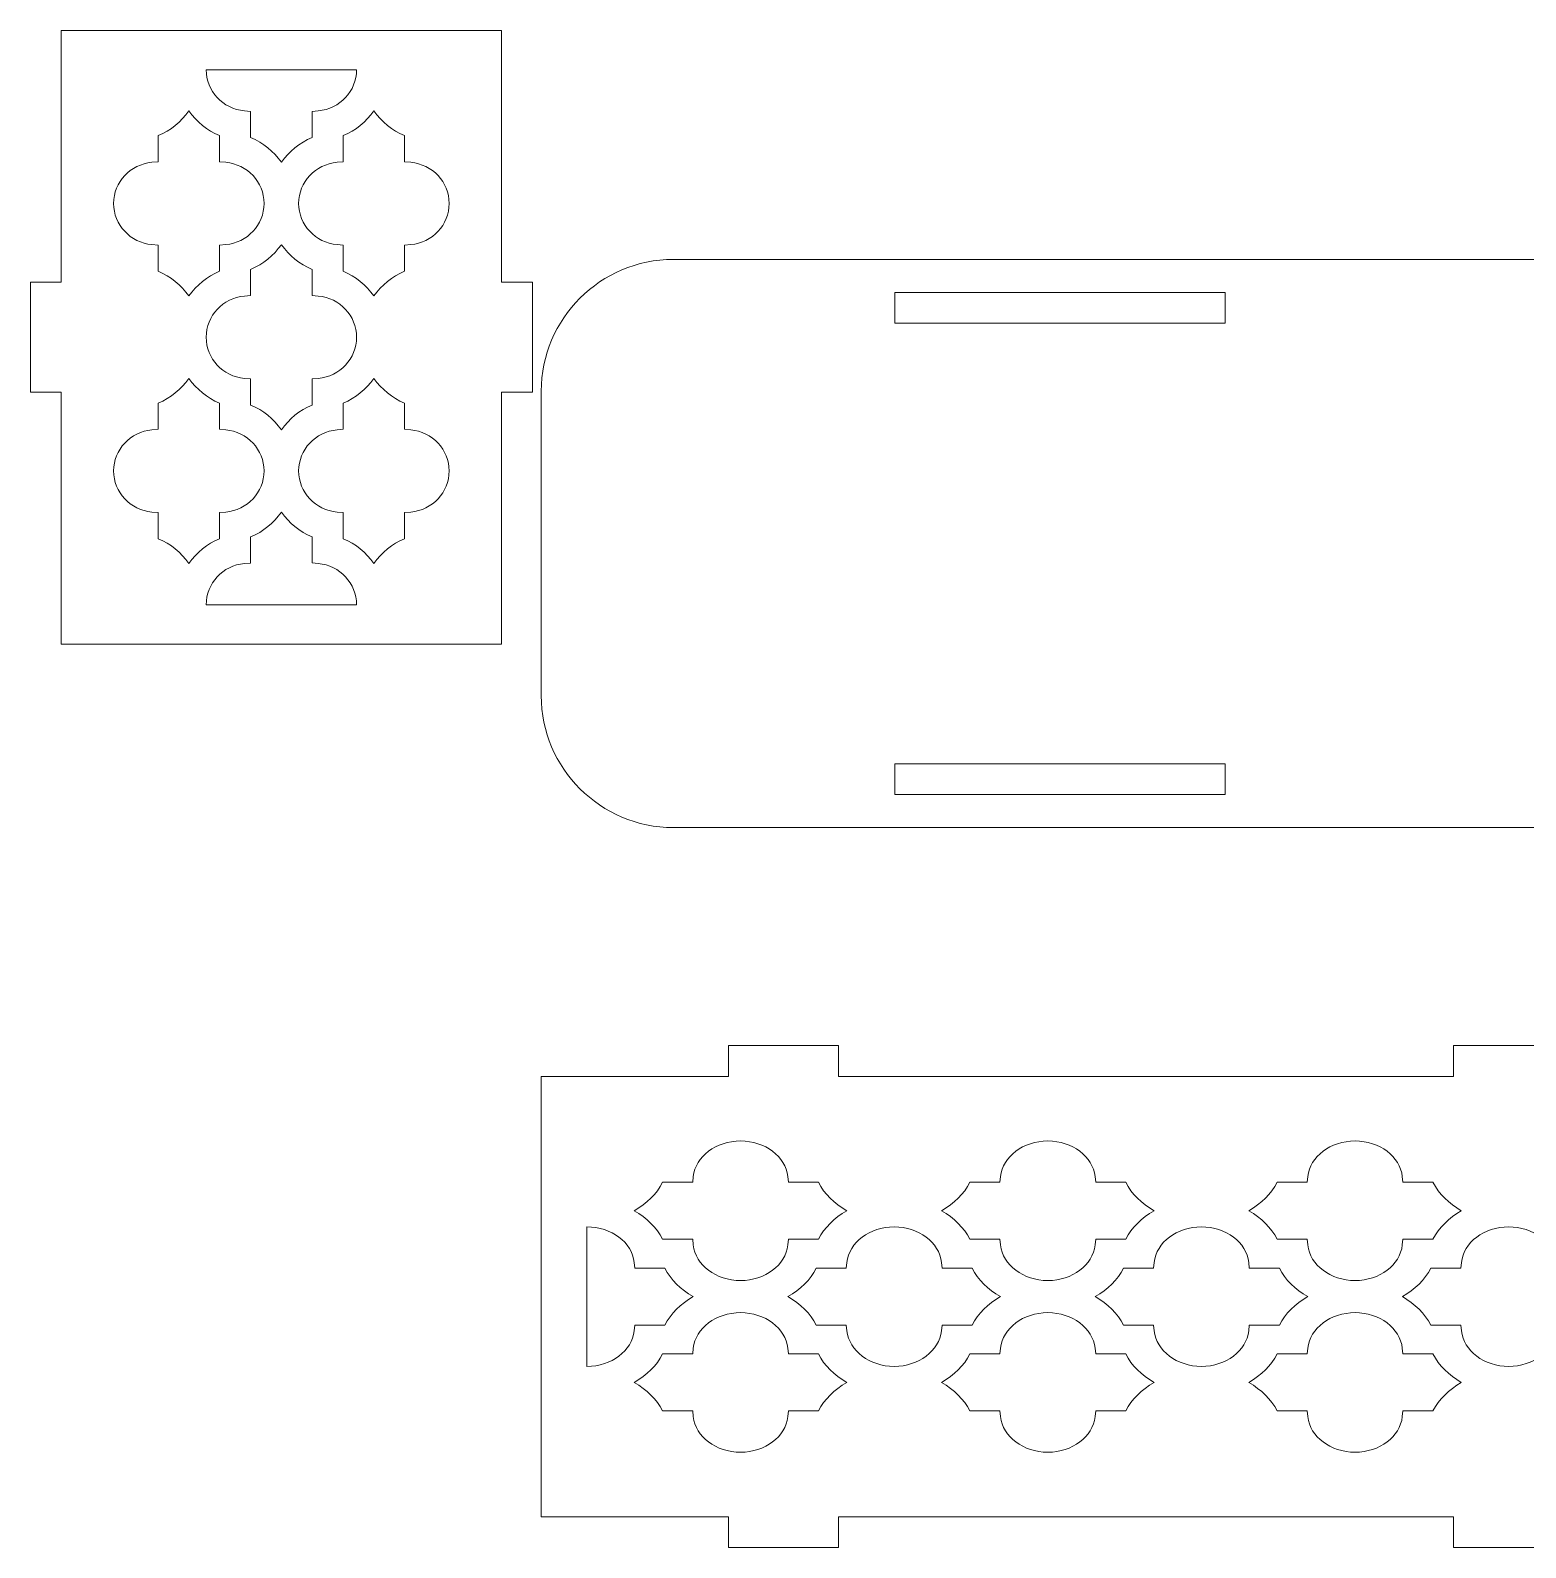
# Model space of a CAD drawing. Header units: millimetres. Extents: x 67 to 343, y 15 to 379.
# Drawn here: x 67.3 to 203.1, y 14.6 to 152.4 of the extents above; entities that cross this region are included whole.
import ezdxf

# ---------------------------------------------------------------- set-up
doc = ezdxf.new("R2010")
doc.units = ezdxf.units.MM
doc.header["$MEASUREMENT"] = 0
doc.layers.add('Layer 1', color=7, linetype='Continuous')

msp = doc.modelspace()

# ---------------------------------------------------------------- linework, layer by layer
at = {"layer": 'Layer 1', "color": 250, "lineweight": 20}
for points, knots in [([(112.8961, 119.4909), (112.8961, 119.4909), (110.0961, 119.4909), (110.0961, 119.4909), (110.0961, 119.4909), (110.0961, 119.4909), (110.0961, 96.6213), (110.0961, 96.6213), (110.0961, 96.6213), (110.0961, 96.6213), (70.0961, 96.6213), (70.0961, 96.6213), (70.0961, 96.6213), (70.0961, 96.6213), (70.0961, 119.4909), (70.0961, 119.4909), (70.0961, 119.4909), (70.0961, 119.4909), (67.2961, 119.4909), (67.2961, 119.4909), (67.2961, 119.4909), (67.2961, 122.8242), (67.2961, 126.1576), (67.2961, 129.4909), (67.2961, 129.4909), (67.2961, 129.4909), (70.0961, 129.4909), (70.0961, 129.4909), (70.0961, 129.4909), (70.0961, 129.4909), (70.0961, 152.3605), (70.0961, 152.3605), (70.0961, 152.3605), (70.0961, 152.3605), (110.0961, 152.3605), (110.0961, 152.3605), (110.0961, 152.3605), (110.0961, 152.3605), (110.0961, 129.4909), (110.0961, 129.4909), (110.0961, 129.4909), (110.0961, 129.4909), (112.8961, 129.4909), (112.8961, 129.4909), (112.8961, 129.4909), (112.8961, 126.1576), (112.8961, 122.8242), (112.8961, 119.4909)], [0, 0, 0, 0, 0.07692308, 0.07692308, 0.07692308, 0.07692308, 0.15384615, 0.15384615, 0.15384615, 0.15384615, 0.23076923, 0.23076923, 0.23076923, 0.23076923, 0.30769231, 0.30769231, 0.30769231, 0.30769231, 0.38461538, 0.38461538, 0.38461538, 0.38461538, 0.46153846, 0.46153846, 0.46153846, 0.46153846, 0.53846154, 0.53846154, 0.53846154, 0.53846154, 0.61538462, 0.61538462, 0.61538462, 0.61538462, 0.69230769, 0.69230769, 0.69230769, 0.69230769, 0.76923077, 0.76923077, 0.76923077, 0.76923077, 0.84615385, 0.84615385, 0.84615385, 0.84615385, 1, 1, 1, 1]), ([(83.2643, 148.7841), (83.2643, 148.7841), (83.2643, 148.784), (83.2643, 148.784), (83.2643, 148.784), (83.2643, 146.8455), (84.7781, 145.2232), (86.749, 145.0466), (86.749, 145.0466), (86.749, 145.0466), (87.3041, 144.9969), (87.3041, 144.9969), (87.3041, 144.9969), (87.3041, 144.9969), (87.3041, 142.6236), (87.3041, 142.6236), (87.3041, 142.6236), (88.4635, 142.158), (89.3766, 141.3659), (90.0961, 140.3821), (90.0961, 140.3821), (90.8156, 141.3659), (91.7286, 142.158), (92.8881, 142.6236), (92.8881, 142.6236), (92.8881, 142.6236), (92.8884, 144.9974), (92.8884, 144.9974), (92.8884, 144.9974), (92.8884, 144.9974), (93.4436, 145.047), (93.4436, 145.047), (93.4436, 145.047), (95.4143, 145.2232), (96.9279, 146.8458), (96.9279, 148.7841), (96.9279, 148.7841), (96.9279, 148.7841), (83.2643, 148.7841), (83.2643, 148.7841)], [0, 0, 0, 0, 0.09090909, 0.09090909, 0.09090909, 0.09090909, 0.18181818, 0.18181818, 0.18181818, 0.18181818, 0.27272727, 0.27272727, 0.27272727, 0.27272727, 0.36363636, 0.36363636, 0.36363636, 0.36363636, 0.45454545, 0.45454545, 0.45454545, 0.45454545, 0.54545455, 0.54545455, 0.54545455, 0.54545455, 0.63636364, 0.63636364, 0.63636364, 0.63636364, 0.72727273, 0.72727273, 0.72727273, 0.72727273, 0.81818182, 0.81818182, 0.81818182, 0.81818182, 1, 1, 1, 1]), ([(81.6925, 145.0395), (80.973, 144.0556), (80.0599, 143.2634), (78.9005, 142.7979), (78.9005, 142.7979), (78.9005, 142.7979), (78.9001, 140.4241), (78.9001, 140.4241), (78.9001, 140.4241), (78.9001, 140.4241), (78.345, 140.3745), (78.345, 140.3745), (78.345, 140.3745), (76.3743, 140.1982), (74.8607, 138.5757), (74.8607, 136.6374), (74.8607, 136.6374), (74.8607, 134.6988), (76.3746, 133.0766), (78.3454, 132.9001), (78.3454, 132.9001), (78.3454, 132.9001), (78.9006, 132.8504), (78.9006, 132.8504), (78.9006, 132.8504), (78.9006, 132.8504), (78.9006, 130.4769), (78.9006, 130.4769), (78.9006, 130.4769), (80.06, 130.0115), (80.973, 129.2193), (81.6925, 128.2355), (81.6925, 128.2355), (82.4121, 129.2193), (83.325, 130.0115), (84.4845, 130.477), (84.4845, 130.477), (84.4845, 130.477), (84.4849, 132.8508), (84.4849, 132.8508), (84.4849, 132.8508), (84.4849, 132.8508), (85.0401, 132.9005), (85.0401, 132.9005), (85.0401, 132.9005), (87.0108, 133.0767), (88.5244, 134.6992), (88.5244, 136.6375), (88.5244, 136.6375), (88.5244, 138.576), (87.0103, 140.1983), (85.0396, 140.3749), (85.0396, 140.3749), (85.0396, 140.3749), (84.4845, 140.4246), (84.4845, 140.4246), (84.4845, 140.4246), (84.4845, 140.4246), (84.4845, 142.798), (84.4845, 142.798), (84.4845, 142.798), (83.325, 143.2635), (82.4121, 144.0557), (81.6925, 145.0395)], [0, 0, 0, 0, 0.05882353, 0.05882353, 0.05882353, 0.05882353, 0.11764706, 0.11764706, 0.11764706, 0.11764706, 0.17647059, 0.17647059, 0.17647059, 0.17647059, 0.23529412, 0.23529412, 0.23529412, 0.23529412, 0.29411765, 0.29411765, 0.29411765, 0.29411765, 0.35294118, 0.35294118, 0.35294118, 0.35294118, 0.41176471, 0.41176471, 0.41176471, 0.41176471, 0.47058824, 0.47058824, 0.47058824, 0.47058824, 0.52941176, 0.52941176, 0.52941176, 0.52941176, 0.58823529, 0.58823529, 0.58823529, 0.58823529, 0.64705882, 0.64705882, 0.64705882, 0.64705882, 0.70588235, 0.70588235, 0.70588235, 0.70588235, 0.76470588, 0.76470588, 0.76470588, 0.76470588, 0.82352941, 0.82352941, 0.82352941, 0.82352941, 0.88235294, 0.88235294, 0.88235294, 0.88235294, 1, 1, 1, 1]), ([(98.4997, 145.0395), (97.7801, 144.0556), (96.8671, 143.2634), (95.7077, 142.7979), (95.7077, 142.7979), (95.7077, 142.7979), (95.7073, 140.4241), (95.7073, 140.4241), (95.7073, 140.4241), (95.7073, 140.4241), (95.1521, 140.3745), (95.1521, 140.3745), (95.1521, 140.3745), (93.1815, 140.1982), (91.6678, 138.5757), (91.6678, 136.6374), (91.6678, 136.6374), (91.6678, 134.6988), (93.1818, 133.0766), (95.1525, 132.9001), (95.1525, 132.9001), (95.1525, 132.9001), (95.7077, 132.8504), (95.7077, 132.8504), (95.7077, 132.8504), (95.7077, 132.8504), (95.7077, 130.4769), (95.7077, 130.4769), (95.7077, 130.4769), (96.8672, 130.0115), (97.7801, 129.2193), (98.4997, 128.2355), (98.4997, 128.2355), (99.2192, 129.2193), (100.1322, 130.0115), (101.2917, 130.477), (101.2917, 130.477), (101.2917, 130.477), (101.2921, 132.8508), (101.2921, 132.8508), (101.2921, 132.8508), (101.2921, 132.8508), (101.8472, 132.9005), (101.8472, 132.9005), (101.8472, 132.9005), (103.818, 133.0767), (105.3315, 134.6992), (105.3315, 136.6375), (105.3315, 136.6375), (105.3315, 138.576), (103.8175, 140.1983), (101.8467, 140.3749), (101.8467, 140.3749), (101.8467, 140.3749), (101.2916, 140.4246), (101.2916, 140.4246), (101.2916, 140.4246), (101.2916, 140.4246), (101.2916, 142.798), (101.2916, 142.798), (101.2916, 142.798), (100.1322, 143.2635), (99.2192, 144.0557), (98.4997, 145.0395)], [0, 0, 0, 0, 0.05882353, 0.05882353, 0.05882353, 0.05882353, 0.11764706, 0.11764706, 0.11764706, 0.11764706, 0.17647059, 0.17647059, 0.17647059, 0.17647059, 0.23529412, 0.23529412, 0.23529412, 0.23529412, 0.29411765, 0.29411765, 0.29411765, 0.29411765, 0.35294118, 0.35294118, 0.35294118, 0.35294118, 0.41176471, 0.41176471, 0.41176471, 0.41176471, 0.47058824, 0.47058824, 0.47058824, 0.47058824, 0.52941176, 0.52941176, 0.52941176, 0.52941176, 0.58823529, 0.58823529, 0.58823529, 0.58823529, 0.64705882, 0.64705882, 0.64705882, 0.64705882, 0.70588235, 0.70588235, 0.70588235, 0.70588235, 0.76470588, 0.76470588, 0.76470588, 0.76470588, 0.82352941, 0.82352941, 0.82352941, 0.82352941, 0.88235294, 0.88235294, 0.88235294, 0.88235294, 1, 1, 1, 1]), ([(90.0961, 132.8928), (89.3766, 131.909), (88.4634, 131.1169), (87.304, 130.6514), (87.304, 130.6514), (87.304, 130.6514), (87.3037, 128.2776), (87.3037, 128.2776), (87.3037, 128.2776), (87.3037, 128.2776), (86.7486, 128.2279), (86.7486, 128.2279), (86.7486, 128.2279), (84.7778, 128.0516), (83.2643, 126.4292), (83.2643, 124.4908), (83.2643, 124.4908), (83.2643, 122.5523), (84.7781, 120.93), (86.749, 120.7534), (86.749, 120.7534), (86.749, 120.7534), (87.3041, 120.7037), (87.3041, 120.7037), (87.3041, 120.7037), (87.3041, 120.7037), (87.3041, 118.3304), (87.3041, 118.3304), (87.3041, 118.3304), (88.4635, 117.8648), (89.3766, 117.0727), (90.0961, 116.0889), (90.0961, 116.0889), (90.8156, 117.0727), (91.7286, 117.8648), (92.8881, 118.3304), (92.8881, 118.3304), (92.8881, 118.3304), (92.8884, 120.7042), (92.8884, 120.7042), (92.8884, 120.7042), (92.8884, 120.7042), (93.4436, 120.7538), (93.4436, 120.7538), (93.4436, 120.7538), (95.4143, 120.93), (96.9279, 122.5527), (96.9279, 124.4909), (96.9279, 124.4909), (96.9279, 126.4294), (95.4139, 128.0517), (93.4431, 128.2283), (93.4431, 128.2283), (93.4431, 128.2283), (92.888, 128.278), (92.888, 128.278), (92.888, 128.278), (92.888, 128.278), (92.888, 130.6515), (92.888, 130.6515), (92.888, 130.6515), (91.7286, 131.1169), (90.8156, 131.909), (90.0961, 132.8928)], [0, 0, 0, 0, 0.05882353, 0.05882353, 0.05882353, 0.05882353, 0.11764706, 0.11764706, 0.11764706, 0.11764706, 0.17647059, 0.17647059, 0.17647059, 0.17647059, 0.23529412, 0.23529412, 0.23529412, 0.23529412, 0.29411765, 0.29411765, 0.29411765, 0.29411765, 0.35294118, 0.35294118, 0.35294118, 0.35294118, 0.41176471, 0.41176471, 0.41176471, 0.41176471, 0.47058824, 0.47058824, 0.47058824, 0.47058824, 0.52941176, 0.52941176, 0.52941176, 0.52941176, 0.58823529, 0.58823529, 0.58823529, 0.58823529, 0.64705882, 0.64705882, 0.64705882, 0.64705882, 0.70588235, 0.70588235, 0.70588235, 0.70588235, 0.76470588, 0.76470588, 0.76470588, 0.76470588, 0.82352941, 0.82352941, 0.82352941, 0.82352941, 0.88235294, 0.88235294, 0.88235294, 0.88235294, 1, 1, 1, 1]), ([(125.6802, 131.5583), (125.6802, 131.5583), (277.4625, 131.5583), (277.4625, 131.5583), (277.4625, 131.5583), (284.0507, 131.5583), (289.441, 126.168), (289.441, 119.5797), (289.441, 119.5797), (289.441, 119.5797), (289.441, 91.9369), (289.441, 91.9369), (289.441, 91.9369), (289.441, 85.3486), (284.0507, 79.9583), (277.4625, 79.9583), (277.4625, 79.9583), (277.4625, 79.9583), (125.6802, 79.9583), (125.6802, 79.9583), (125.6802, 79.9583), (119.092, 79.9583), (113.7016, 85.3486), (113.7016, 91.9369), (113.7016, 91.9369), (113.7016, 91.9369), (113.7016, 119.5797), (113.7016, 119.5797), (113.7016, 119.5797), (113.7016, 126.168), (119.092, 131.5583), (125.6802, 131.5583)], [0, 0, 0, 0, 0.11111111, 0.11111111, 0.11111111, 0.11111111, 0.22222222, 0.22222222, 0.22222222, 0.22222222, 0.33333333, 0.33333333, 0.33333333, 0.33333333, 0.44444444, 0.44444444, 0.44444444, 0.44444444, 0.55555556, 0.55555556, 0.55555556, 0.55555556, 0.66666667, 0.66666667, 0.66666667, 0.66666667, 0.77777778, 0.77777778, 0.77777778, 0.77777778, 1, 1, 1, 1]), ([(145.8254, 128.5583), (145.8254, 128.5583), (175.8254, 128.5583), (175.8254, 128.5583), (175.8254, 128.5583), (175.8254, 128.5583), (175.8254, 125.7583), (175.8254, 125.7583), (175.8254, 125.7583), (175.8254, 125.7583), (145.8254, 125.7583), (145.8254, 125.7583), (145.8254, 125.7583), (145.8254, 125.7583), (145.8254, 128.5583), (145.8254, 128.5583)], [0, 0, 0, 0, 0.2, 0.2, 0.2, 0.2, 0.4, 0.4, 0.4, 0.4, 0.6, 0.6, 0.6, 0.6, 1, 1, 1, 1]), ([(81.6925, 120.7463), (80.973, 119.7624), (80.0599, 118.9702), (78.9005, 118.5048), (78.9005, 118.5048), (78.9005, 118.5048), (78.9001, 116.1309), (78.9001, 116.1309), (78.9001, 116.1309), (78.9001, 116.1309), (78.345, 116.0813), (78.345, 116.0813), (78.345, 116.0813), (76.3743, 115.905), (74.8607, 114.2825), (74.8607, 112.3442), (74.8607, 112.3442), (74.8607, 110.4057), (76.3746, 108.7834), (78.3454, 108.6069), (78.3454, 108.6069), (78.3454, 108.6069), (78.9006, 108.5572), (78.9006, 108.5572), (78.9006, 108.5572), (78.9006, 108.5572), (78.9006, 106.1838), (78.9006, 106.1838), (78.9006, 106.1838), (80.06, 105.7183), (80.973, 104.9261), (81.6925, 103.9423), (81.6925, 103.9423), (82.4121, 104.9261), (83.325, 105.7183), (84.4845, 106.1838), (84.4845, 106.1838), (84.4845, 106.1838), (84.4849, 108.5576), (84.4849, 108.5576), (84.4849, 108.5576), (84.4849, 108.5576), (85.0401, 108.6073), (85.0401, 108.6073), (85.0401, 108.6073), (87.0108, 108.7835), (88.5244, 110.4061), (88.5244, 112.3443), (88.5244, 112.3443), (88.5244, 114.2829), (87.0103, 115.9051), (85.0396, 116.0817), (85.0396, 116.0817), (85.0396, 116.0817), (84.4845, 116.1314), (84.4845, 116.1314), (84.4845, 116.1314), (84.4845, 116.1314), (84.4845, 118.5048), (84.4845, 118.5048), (84.4845, 118.5048), (83.325, 118.9703), (82.4121, 119.7625), (81.6925, 120.7463)], [0, 0, 0, 0, 0.05882353, 0.05882353, 0.05882353, 0.05882353, 0.11764706, 0.11764706, 0.11764706, 0.11764706, 0.17647059, 0.17647059, 0.17647059, 0.17647059, 0.23529412, 0.23529412, 0.23529412, 0.23529412, 0.29411765, 0.29411765, 0.29411765, 0.29411765, 0.35294118, 0.35294118, 0.35294118, 0.35294118, 0.41176471, 0.41176471, 0.41176471, 0.41176471, 0.47058824, 0.47058824, 0.47058824, 0.47058824, 0.52941176, 0.52941176, 0.52941176, 0.52941176, 0.58823529, 0.58823529, 0.58823529, 0.58823529, 0.64705882, 0.64705882, 0.64705882, 0.64705882, 0.70588235, 0.70588235, 0.70588235, 0.70588235, 0.76470588, 0.76470588, 0.76470588, 0.76470588, 0.82352941, 0.82352941, 0.82352941, 0.82352941, 0.88235294, 0.88235294, 0.88235294, 0.88235294, 1, 1, 1, 1]), ([(98.4997, 120.7463), (97.7801, 119.7624), (96.8671, 118.9702), (95.7077, 118.5048), (95.7077, 118.5048), (95.7077, 118.5048), (95.7073, 116.1309), (95.7073, 116.1309), (95.7073, 116.1309), (95.7073, 116.1309), (95.1521, 116.0813), (95.1521, 116.0813), (95.1521, 116.0813), (93.1815, 115.905), (91.6678, 114.2825), (91.6678, 112.3442), (91.6678, 112.3442), (91.6678, 110.4057), (93.1818, 108.7834), (95.1525, 108.6069), (95.1525, 108.6069), (95.1525, 108.6069), (95.7077, 108.5572), (95.7077, 108.5572), (95.7077, 108.5572), (95.7077, 108.5572), (95.7077, 106.1838), (95.7077, 106.1838), (95.7077, 106.1838), (96.8672, 105.7183), (97.7801, 104.9261), (98.4997, 103.9423), (98.4997, 103.9423), (99.2192, 104.9261), (100.1322, 105.7183), (101.2917, 106.1838), (101.2917, 106.1838), (101.2917, 106.1838), (101.2921, 108.5576), (101.2921, 108.5576), (101.2921, 108.5576), (101.2921, 108.5576), (101.8472, 108.6073), (101.8472, 108.6073), (101.8472, 108.6073), (103.818, 108.7835), (105.3315, 110.4061), (105.3315, 112.3443), (105.3315, 112.3443), (105.3315, 114.2829), (103.8175, 115.9051), (101.8467, 116.0817), (101.8467, 116.0817), (101.8467, 116.0817), (101.2916, 116.1314), (101.2916, 116.1314), (101.2916, 116.1314), (101.2916, 116.1314), (101.2916, 118.5048), (101.2916, 118.5048), (101.2916, 118.5048), (100.1322, 118.9703), (99.2192, 119.7625), (98.4997, 120.7463)], [0, 0, 0, 0, 0.05882353, 0.05882353, 0.05882353, 0.05882353, 0.11764706, 0.11764706, 0.11764706, 0.11764706, 0.17647059, 0.17647059, 0.17647059, 0.17647059, 0.23529412, 0.23529412, 0.23529412, 0.23529412, 0.29411765, 0.29411765, 0.29411765, 0.29411765, 0.35294118, 0.35294118, 0.35294118, 0.35294118, 0.41176471, 0.41176471, 0.41176471, 0.41176471, 0.47058824, 0.47058824, 0.47058824, 0.47058824, 0.52941176, 0.52941176, 0.52941176, 0.52941176, 0.58823529, 0.58823529, 0.58823529, 0.58823529, 0.64705882, 0.64705882, 0.64705882, 0.64705882, 0.70588235, 0.70588235, 0.70588235, 0.70588235, 0.76470588, 0.76470588, 0.76470588, 0.76470588, 0.82352941, 0.82352941, 0.82352941, 0.82352941, 0.88235294, 0.88235294, 0.88235294, 0.88235294, 1, 1, 1, 1]), ([(90.0961, 108.5997), (89.3766, 107.6158), (88.4634, 106.8236), (87.304, 106.3581), (87.304, 106.3581), (87.304, 106.3581), (87.3037, 103.9843), (87.3037, 103.9843), (87.3037, 103.9843), (87.3037, 103.9843), (86.7486, 103.9347), (86.7486, 103.9347), (86.7486, 103.9347), (84.7778, 103.7583), (83.2643, 102.1359), (83.2643, 100.1976), (83.2643, 100.1976), (83.2643, 100.1976), (96.9279, 100.1976), (96.9279, 100.1976), (96.9279, 100.1976), (96.9279, 100.1976), (96.9279, 100.1977), (96.9279, 100.1977), (96.9279, 100.1977), (96.9279, 102.1362), (95.4139, 103.7585), (93.4431, 103.935), (93.4431, 103.935), (93.4431, 103.935), (92.888, 103.9848), (92.888, 103.9848), (92.888, 103.9848), (92.888, 103.9848), (92.888, 106.3582), (92.888, 106.3582), (92.888, 106.3582), (91.7286, 106.8237), (90.8156, 107.6159), (90.0961, 108.5997)], [0, 0, 0, 0, 0.09090909, 0.09090909, 0.09090909, 0.09090909, 0.18181818, 0.18181818, 0.18181818, 0.18181818, 0.27272727, 0.27272727, 0.27272727, 0.27272727, 0.36363636, 0.36363636, 0.36363636, 0.36363636, 0.45454545, 0.45454545, 0.45454545, 0.45454545, 0.54545455, 0.54545455, 0.54545455, 0.54545455, 0.63636364, 0.63636364, 0.63636364, 0.63636364, 0.72727273, 0.72727273, 0.72727273, 0.72727273, 0.81818182, 0.81818182, 0.81818182, 0.81818182, 1, 1, 1, 1]), ([(145.8254, 85.7583), (145.8254, 85.7583), (175.8254, 85.7583), (175.8254, 85.7583), (175.8254, 85.7583), (175.8254, 85.7583), (175.8254, 82.9583), (175.8254, 82.9583), (175.8254, 82.9583), (175.8254, 82.9583), (145.8254, 82.9583), (145.8254, 82.9583), (145.8254, 82.9583), (145.8254, 82.9583), (145.8254, 85.7583), (145.8254, 85.7583)], [0, 0, 0, 0, 0.2, 0.2, 0.2, 0.2, 0.4, 0.4, 0.4, 0.4, 0.6, 0.6, 0.6, 0.6, 1, 1, 1, 1]), ([(140.7033, 60.1574), (140.7033, 60.1574), (140.7033, 57.3574), (140.7033, 57.3574), (140.7033, 57.3574), (140.7033, 57.3574), (145.7033, 57.3574), (145.7033, 57.3574), (145.7033, 57.3574), (145.7033, 57.3574), (191.5715, 57.3574), (191.5715, 57.3574), (191.5715, 57.3574), (191.5715, 57.3574), (196.5715, 57.3574), (196.5715, 57.3574), (196.5715, 57.3574), (196.5715, 57.3574), (196.5715, 60.1574), (196.5715, 60.1574), (196.5715, 60.1574), (199.9048, 60.1574), (203.2382, 60.1574), (206.5715, 60.1574), (206.5715, 60.1574), (206.5715, 60.1574), (206.5715, 57.3574), (206.5715, 57.3574), (206.5715, 57.3574), (206.5715, 57.3574), (211.5715, 57.3574), (211.5715, 57.3574), (211.5715, 57.3574), (211.5715, 57.3574), (257.4397, 57.3574), (257.4397, 57.3574), (257.4397, 57.3574), (257.4397, 57.3574), (262.4397, 57.3574), (262.4397, 57.3574), (262.4397, 57.3574), (262.4397, 57.3574), (262.4397, 60.1574), (262.4397, 60.1574), (262.4397, 60.1574), (265.773, 60.1574), (269.1064, 60.1574), (272.4397, 60.1574), (272.4397, 60.1574), (272.4397, 60.1574), (272.4397, 57.3574), (272.4397, 57.3574), (272.4397, 57.3574), (272.4397, 57.3574), (277.4397, 57.3574), (277.4397, 57.3574), (277.4397, 57.3574), (277.4397, 57.3574), (289.441, 57.3574), (289.441, 57.3574), (289.441, 57.3574), (289.441, 57.3574), (289.441, 17.3574), (289.441, 17.3574), (289.441, 17.3574), (289.441, 17.3574), (277.4397, 17.3574), (277.4397, 17.3574), (277.4397, 17.3574), (277.4397, 17.3574), (272.4397, 17.3574), (272.4397, 17.3574), (272.4397, 17.3574), (272.4397, 17.3574), (272.4397, 14.5574), (272.4397, 14.5574), (272.4397, 14.5574), (269.1064, 14.5574), (265.773, 14.5574), (262.4397, 14.5574), (262.4397, 14.5574), (262.4397, 14.5574), (262.4397, 17.3574), (262.4397, 17.3574), (262.4397, 17.3574), (262.4397, 17.3574), (257.4397, 17.3574), (257.4397, 17.3574), (257.4397, 17.3574), (257.4397, 17.3574), (211.5715, 17.3574), (211.5715, 17.3574), (211.5715, 17.3574), (211.5715, 17.3574), (206.5715, 17.3574), (206.5715, 17.3574), (206.5715, 17.3574), (206.5715, 17.3574), (206.5715, 14.5574), (206.5715, 14.5574), (206.5715, 14.5574), (203.2382, 14.5574), (199.9048, 14.5574), (196.5715, 14.5574), (196.5715, 14.5574), (196.5715, 14.5574), (196.5715, 17.3574), (196.5715, 17.3574), (196.5715, 17.3574), (196.5715, 17.3574), (191.5715, 17.3574), (191.5715, 17.3574), (191.5715, 17.3574), (191.5715, 17.3574), (145.7033, 17.3574), (145.7033, 17.3574), (145.7033, 17.3574), (145.7033, 17.3574), (140.7033, 17.3574), (140.7033, 17.3574), (140.7033, 17.3574), (140.7033, 17.3574), (140.7033, 14.5574), (140.7033, 14.5574), (140.7033, 14.5574), (137.37, 14.5574), (134.0366, 14.5574), (130.7033, 14.5574), (130.7033, 14.5574), (130.7033, 14.5574), (130.7033, 17.3574), (130.7033, 17.3574), (130.7033, 17.3574), (130.7033, 17.3574), (125.7033, 17.3574), (125.7033, 17.3574), (125.7033, 17.3574), (125.7033, 17.3574), (113.7017, 17.3574), (113.7017, 17.3574), (113.7017, 17.3574), (113.7017, 17.3574), (113.7017, 57.3574), (113.7017, 57.3574), (113.7017, 57.3574), (113.7017, 57.3574), (125.7033, 57.3574), (125.7033, 57.3574), (125.7033, 57.3574), (125.7033, 57.3574), (130.7033, 57.3574), (130.7033, 57.3574), (130.7033, 57.3574), (130.7033, 57.3574), (130.7033, 60.1574), (130.7033, 60.1574), (130.7033, 60.1574), (134.0366, 60.1574), (137.37, 60.1574), (140.7033, 60.1574)], [0, 0, 0, 0, 0.02439024, 0.02439024, 0.02439024, 0.02439024, 0.04878049, 0.04878049, 0.04878049, 0.04878049, 0.07317073, 0.07317073, 0.07317073, 0.07317073, 0.09756098, 0.09756098, 0.09756098, 0.09756098, 0.12195122, 0.12195122, 0.12195122, 0.12195122, 0.14634146, 0.14634146, 0.14634146, 0.14634146, 0.17073171, 0.17073171, 0.17073171, 0.17073171, 0.19512195, 0.19512195, 0.19512195, 0.19512195, 0.2195122, 0.2195122, 0.2195122, 0.2195122, 0.24390244, 0.24390244, 0.24390244, 0.24390244, 0.26829268, 0.26829268, 0.26829268, 0.26829268, 0.29268293, 0.29268293, 0.29268293, 0.29268293, 0.31707317, 0.31707317, 0.31707317, 0.31707317, 0.34146341, 0.34146341, 0.34146341, 0.34146341, 0.36585366, 0.36585366, 0.36585366, 0.36585366, 0.3902439, 0.3902439, 0.3902439, 0.3902439, 0.41463415, 0.41463415, 0.41463415, 0.41463415, 0.43902439, 0.43902439, 0.43902439, 0.43902439, 0.46341463, 0.46341463, 0.46341463, 0.46341463, 0.48780488, 0.48780488, 0.48780488, 0.48780488, 0.51219512, 0.51219512, 0.51219512, 0.51219512, 0.53658537, 0.53658537, 0.53658537, 0.53658537, 0.56097561, 0.56097561, 0.56097561, 0.56097561, 0.58536585, 0.58536585, 0.58536585, 0.58536585, 0.6097561, 0.6097561, 0.6097561, 0.6097561, 0.63414634, 0.63414634, 0.63414634, 0.63414634, 0.65853659, 0.65853659, 0.65853659, 0.65853659, 0.68292683, 0.68292683, 0.68292683, 0.68292683, 0.70731707, 0.70731707, 0.70731707, 0.70731707, 0.73170732, 0.73170732, 0.73170732, 0.73170732, 0.75609756, 0.75609756, 0.75609756, 0.75609756, 0.7804878, 0.7804878, 0.7804878, 0.7804878, 0.80487805, 0.80487805, 0.80487805, 0.80487805, 0.82926829, 0.82926829, 0.82926829, 0.82926829, 0.85365854, 0.85365854, 0.85365854, 0.85365854, 0.87804878, 0.87804878, 0.87804878, 0.87804878, 0.90243902, 0.90243902, 0.90243902, 0.90243902, 0.92682927, 0.92682927, 0.92682927, 0.92682927, 0.95121951, 0.95121951, 0.95121951, 0.95121951, 1, 1, 1, 1]), ([(141.4574, 45.153), (140.3272, 45.8204), (139.4173, 46.6675), (138.8826, 47.743), (138.8826, 47.743), (138.8826, 47.743), (136.1557, 47.7434), (136.1557, 47.7434), (136.1557, 47.7434), (136.1557, 47.7434), (136.0988, 48.2583), (136.0988, 48.2583), (136.0988, 48.2583), (135.8962, 50.0864), (134.0324, 51.4905), (131.8059, 51.4905), (131.8059, 51.4905), (129.5789, 51.4905), (127.7154, 50.0861), (127.5126, 48.2579), (127.5126, 48.2579), (127.5126, 48.2579), (127.4556, 47.7429), (127.4556, 47.7429), (127.4556, 47.7429), (127.4556, 47.7429), (124.7292, 47.7429), (124.7292, 47.7429), (124.7292, 47.7429), (124.1945, 46.6674), (123.2845, 45.8204), (122.1544, 45.153), (122.1544, 45.153), (123.2845, 44.4855), (124.1945, 43.6386), (124.7292, 42.563), (124.7292, 42.563), (124.7292, 42.563), (127.456, 42.5626), (127.456, 42.5626), (127.456, 42.5626), (127.456, 42.5626), (127.5131, 42.0476), (127.5131, 42.0476), (127.5131, 42.0476), (127.7155, 40.2195), (129.5794, 38.8154), (131.8059, 38.8154), (131.8059, 38.8154), (134.0328, 38.8154), (135.8963, 40.2199), (136.0991, 42.0481), (136.0991, 42.0481), (136.0991, 42.0481), (136.1563, 42.563), (136.1563, 42.563), (136.1563, 42.563), (136.1563, 42.563), (138.8827, 42.563), (138.8827, 42.563), (138.8827, 42.563), (139.4173, 43.6386), (140.3273, 44.4855), (141.4574, 45.153)], [0, 0, 0, 0, 0.05882353, 0.05882353, 0.05882353, 0.05882353, 0.11764706, 0.11764706, 0.11764706, 0.11764706, 0.17647059, 0.17647059, 0.17647059, 0.17647059, 0.23529412, 0.23529412, 0.23529412, 0.23529412, 0.29411765, 0.29411765, 0.29411765, 0.29411765, 0.35294118, 0.35294118, 0.35294118, 0.35294118, 0.41176471, 0.41176471, 0.41176471, 0.41176471, 0.47058824, 0.47058824, 0.47058824, 0.47058824, 0.52941176, 0.52941176, 0.52941176, 0.52941176, 0.58823529, 0.58823529, 0.58823529, 0.58823529, 0.64705882, 0.64705882, 0.64705882, 0.64705882, 0.70588235, 0.70588235, 0.70588235, 0.70588235, 0.76470588, 0.76470588, 0.76470588, 0.76470588, 0.82352941, 0.82352941, 0.82352941, 0.82352941, 0.88235294, 0.88235294, 0.88235294, 0.88235294, 1, 1, 1, 1]), ([(169.3636, 45.153), (168.2334, 45.8204), (167.3234, 46.6675), (166.7887, 47.743), (166.7887, 47.743), (166.7887, 47.743), (164.0618, 47.7434), (164.0618, 47.7434), (164.0618, 47.7434), (164.0618, 47.7434), (164.0049, 48.2583), (164.0049, 48.2583), (164.0049, 48.2583), (163.8024, 50.0864), (161.9386, 51.4905), (159.712, 51.4905), (159.712, 51.4905), (157.4851, 51.4905), (155.6216, 50.0861), (155.4188, 48.2579), (155.4188, 48.2579), (155.4188, 48.2579), (155.3617, 47.7429), (155.3617, 47.7429), (155.3617, 47.7429), (155.3617, 47.7429), (152.6353, 47.7429), (152.6353, 47.7429), (152.6353, 47.7429), (152.1006, 46.6674), (151.1906, 45.8204), (150.0605, 45.153), (150.0605, 45.153), (151.1906, 44.4855), (152.1006, 43.6386), (152.6354, 42.563), (152.6354, 42.563), (152.6354, 42.563), (155.3622, 42.5626), (155.3622, 42.5626), (155.3622, 42.5626), (155.3622, 42.5626), (155.4192, 42.0476), (155.4192, 42.0476), (155.4192, 42.0476), (155.6217, 40.2195), (157.4855, 38.8154), (159.7121, 38.8154), (159.7121, 38.8154), (161.9389, 38.8154), (163.8024, 40.2199), (164.0053, 42.0481), (164.0053, 42.0481), (164.0053, 42.0481), (164.0624, 42.563), (164.0624, 42.563), (164.0624, 42.563), (164.0624, 42.563), (166.7888, 42.563), (166.7888, 42.563), (166.7888, 42.563), (167.3235, 43.6386), (168.2335, 44.4855), (169.3636, 45.153)], [0, 0, 0, 0, 0.05882353, 0.05882353, 0.05882353, 0.05882353, 0.11764706, 0.11764706, 0.11764706, 0.11764706, 0.17647059, 0.17647059, 0.17647059, 0.17647059, 0.23529412, 0.23529412, 0.23529412, 0.23529412, 0.29411765, 0.29411765, 0.29411765, 0.29411765, 0.35294118, 0.35294118, 0.35294118, 0.35294118, 0.41176471, 0.41176471, 0.41176471, 0.41176471, 0.47058824, 0.47058824, 0.47058824, 0.47058824, 0.52941176, 0.52941176, 0.52941176, 0.52941176, 0.58823529, 0.58823529, 0.58823529, 0.58823529, 0.64705882, 0.64705882, 0.64705882, 0.64705882, 0.70588235, 0.70588235, 0.70588235, 0.70588235, 0.76470588, 0.76470588, 0.76470588, 0.76470588, 0.82352941, 0.82352941, 0.82352941, 0.82352941, 0.88235294, 0.88235294, 0.88235294, 0.88235294, 1, 1, 1, 1]), ([(197.2697, 45.153), (196.1395, 45.8204), (195.2295, 46.6675), (194.6949, 47.743), (194.6949, 47.743), (194.6949, 47.743), (191.968, 47.7434), (191.968, 47.7434), (191.968, 47.7434), (191.968, 47.7434), (191.911, 48.2583), (191.911, 48.2583), (191.911, 48.2583), (191.7085, 50.0864), (189.8447, 51.4905), (187.6181, 51.4905), (187.6181, 51.4905), (185.3912, 51.4905), (183.5277, 50.0861), (183.325, 48.2579), (183.325, 48.2579), (183.325, 48.2579), (183.2678, 47.7429), (183.2678, 47.7429), (183.2678, 47.7429), (183.2678, 47.7429), (180.5414, 47.7429), (180.5414, 47.7429), (180.5414, 47.7429), (180.0068, 46.6674), (179.0968, 45.8204), (177.9667, 45.153), (177.9667, 45.153), (179.0968, 44.4855), (180.0068, 43.6386), (180.5415, 42.563), (180.5415, 42.563), (180.5415, 42.563), (183.2683, 42.5626), (183.2683, 42.5626), (183.2683, 42.5626), (183.2683, 42.5626), (183.3253, 42.0476), (183.3253, 42.0476), (183.3253, 42.0476), (183.5278, 40.2195), (185.3917, 38.8154), (187.6182, 38.8154), (187.6182, 38.8154), (189.8451, 38.8154), (191.7086, 40.2199), (191.9115, 42.0481), (191.9115, 42.0481), (191.9115, 42.0481), (191.9685, 42.563), (191.9685, 42.563), (191.9685, 42.563), (191.9685, 42.563), (194.6949, 42.563), (194.6949, 42.563), (194.6949, 42.563), (195.2296, 43.6386), (196.1396, 44.4855), (197.2697, 45.153)], [0, 0, 0, 0, 0.05882353, 0.05882353, 0.05882353, 0.05882353, 0.11764706, 0.11764706, 0.11764706, 0.11764706, 0.17647059, 0.17647059, 0.17647059, 0.17647059, 0.23529412, 0.23529412, 0.23529412, 0.23529412, 0.29411765, 0.29411765, 0.29411765, 0.29411765, 0.35294118, 0.35294118, 0.35294118, 0.35294118, 0.41176471, 0.41176471, 0.41176471, 0.41176471, 0.47058824, 0.47058824, 0.47058824, 0.47058824, 0.52941176, 0.52941176, 0.52941176, 0.52941176, 0.58823529, 0.58823529, 0.58823529, 0.58823529, 0.64705882, 0.64705882, 0.64705882, 0.64705882, 0.70588235, 0.70588235, 0.70588235, 0.70588235, 0.76470588, 0.76470588, 0.76470588, 0.76470588, 0.82352941, 0.82352941, 0.82352941, 0.82352941, 0.88235294, 0.88235294, 0.88235294, 0.88235294, 1, 1, 1, 1]), ([(127.5045, 37.3574), (126.3743, 38.0248), (125.4643, 38.872), (124.9295, 39.9475), (124.9295, 39.9475), (124.9295, 39.9475), (122.2027, 39.9478), (122.2027, 39.9478), (122.2027, 39.9478), (122.2027, 39.9478), (122.1457, 40.4627), (122.1457, 40.4627), (122.1457, 40.4627), (121.9431, 42.2909), (120.0794, 43.6949), (117.8528, 43.6949), (117.8528, 43.6949), (117.8528, 43.6949), (117.8528, 31.0199), (117.8528, 31.0199), (117.8528, 31.0199), (117.8528, 31.0199), (117.8529, 31.0199), (117.8529, 31.0199), (117.8529, 31.0199), (120.0797, 31.0199), (121.9432, 32.4243), (122.146, 34.2526), (122.146, 34.2526), (122.146, 34.2526), (122.2032, 34.7675), (122.2032, 34.7675), (122.2032, 34.7675), (122.2032, 34.7675), (124.9296, 34.7675), (124.9296, 34.7675), (124.9296, 34.7675), (125.4644, 35.843), (126.3744, 36.69), (127.5045, 37.3574)], [0, 0, 0, 0, 0.09090909, 0.09090909, 0.09090909, 0.09090909, 0.18181818, 0.18181818, 0.18181818, 0.18181818, 0.27272727, 0.27272727, 0.27272727, 0.27272727, 0.36363636, 0.36363636, 0.36363636, 0.36363636, 0.45454545, 0.45454545, 0.45454545, 0.45454545, 0.54545455, 0.54545455, 0.54545455, 0.54545455, 0.63636364, 0.63636364, 0.63636364, 0.63636364, 0.72727273, 0.72727273, 0.72727273, 0.72727273, 0.81818182, 0.81818182, 0.81818182, 0.81818182, 1, 1, 1, 1]), ([(155.4105, 37.3574), (154.2804, 38.0248), (153.3704, 38.872), (152.8356, 39.9475), (152.8356, 39.9475), (152.8356, 39.9475), (150.1089, 39.9478), (150.1089, 39.9478), (150.1089, 39.9478), (150.1089, 39.9478), (150.0518, 40.4627), (150.0518, 40.4627), (150.0518, 40.4627), (149.8492, 42.2909), (147.9855, 43.6949), (145.7589, 43.6949), (145.7589, 43.6949), (143.5321, 43.6949), (141.6686, 42.2906), (141.4657, 40.4623), (141.4657, 40.4623), (141.4657, 40.4623), (141.4086, 39.9474), (141.4086, 39.9474), (141.4086, 39.9474), (141.4086, 39.9474), (138.6823, 39.9474), (138.6823, 39.9474), (138.6823, 39.9474), (138.1476, 38.8719), (137.2376, 38.0248), (136.1075, 37.3574), (136.1075, 37.3574), (137.2376, 36.69), (138.1476, 35.843), (138.6823, 34.7674), (138.6823, 34.7674), (138.6823, 34.7674), (141.4091, 34.7671), (141.4091, 34.7671), (141.4091, 34.7671), (141.4091, 34.7671), (141.4662, 34.2521), (141.4662, 34.2521), (141.4662, 34.2521), (141.6687, 32.424), (143.5325, 31.0199), (145.759, 31.0199), (145.759, 31.0199), (147.9859, 31.0199), (149.8494, 32.4243), (150.0522, 34.2526), (150.0522, 34.2526), (150.0522, 34.2526), (150.1093, 34.7675), (150.1093, 34.7675), (150.1093, 34.7675), (150.1093, 34.7675), (152.8357, 34.7675), (152.8357, 34.7675), (152.8357, 34.7675), (153.3705, 35.843), (154.2805, 36.69), (155.4105, 37.3574)], [0, 0, 0, 0, 0.05882353, 0.05882353, 0.05882353, 0.05882353, 0.11764706, 0.11764706, 0.11764706, 0.11764706, 0.17647059, 0.17647059, 0.17647059, 0.17647059, 0.23529412, 0.23529412, 0.23529412, 0.23529412, 0.29411765, 0.29411765, 0.29411765, 0.29411765, 0.35294118, 0.35294118, 0.35294118, 0.35294118, 0.41176471, 0.41176471, 0.41176471, 0.41176471, 0.47058824, 0.47058824, 0.47058824, 0.47058824, 0.52941176, 0.52941176, 0.52941176, 0.52941176, 0.58823529, 0.58823529, 0.58823529, 0.58823529, 0.64705882, 0.64705882, 0.64705882, 0.64705882, 0.70588235, 0.70588235, 0.70588235, 0.70588235, 0.76470588, 0.76470588, 0.76470588, 0.76470588, 0.82352941, 0.82352941, 0.82352941, 0.82352941, 0.88235294, 0.88235294, 0.88235294, 0.88235294, 1, 1, 1, 1]), ([(183.3166, 37.3574), (182.1865, 38.0248), (181.2765, 38.872), (180.7418, 39.9475), (180.7418, 39.9475), (180.7418, 39.9475), (178.015, 39.9478), (178.015, 39.9478), (178.015, 39.9478), (178.015, 39.9478), (177.958, 40.4627), (177.958, 40.4627), (177.958, 40.4627), (177.7553, 42.2909), (175.8916, 43.6949), (173.6651, 43.6949), (173.6651, 43.6949), (171.4382, 43.6949), (169.5747, 42.2906), (169.3718, 40.4623), (169.3718, 40.4623), (169.3718, 40.4623), (169.3148, 39.9474), (169.3148, 39.9474), (169.3148, 39.9474), (169.3148, 39.9474), (166.5885, 39.9474), (166.5885, 39.9474), (166.5885, 39.9474), (166.0536, 38.8719), (165.1437, 38.0248), (164.0136, 37.3574), (164.0136, 37.3574), (165.1437, 36.69), (166.0536, 35.843), (166.5885, 34.7674), (166.5885, 34.7674), (166.5885, 34.7674), (169.3152, 34.7671), (169.3152, 34.7671), (169.3152, 34.7671), (169.3152, 34.7671), (169.3723, 34.2521), (169.3723, 34.2521), (169.3723, 34.2521), (169.5747, 32.424), (171.4387, 31.0199), (173.6652, 31.0199), (173.6652, 31.0199), (175.8919, 31.0199), (177.7555, 32.4243), (177.9583, 34.2526), (177.9583, 34.2526), (177.9583, 34.2526), (178.0155, 34.7675), (178.0155, 34.7675), (178.0155, 34.7675), (178.0155, 34.7675), (180.7419, 34.7675), (180.7419, 34.7675), (180.7419, 34.7675), (181.2766, 35.843), (182.1865, 36.69), (183.3166, 37.3574)], [0, 0, 0, 0, 0.05882353, 0.05882353, 0.05882353, 0.05882353, 0.11764706, 0.11764706, 0.11764706, 0.11764706, 0.17647059, 0.17647059, 0.17647059, 0.17647059, 0.23529412, 0.23529412, 0.23529412, 0.23529412, 0.29411765, 0.29411765, 0.29411765, 0.29411765, 0.35294118, 0.35294118, 0.35294118, 0.35294118, 0.41176471, 0.41176471, 0.41176471, 0.41176471, 0.47058824, 0.47058824, 0.47058824, 0.47058824, 0.52941176, 0.52941176, 0.52941176, 0.52941176, 0.58823529, 0.58823529, 0.58823529, 0.58823529, 0.64705882, 0.64705882, 0.64705882, 0.64705882, 0.70588235, 0.70588235, 0.70588235, 0.70588235, 0.76470588, 0.76470588, 0.76470588, 0.76470588, 0.82352941, 0.82352941, 0.82352941, 0.82352941, 0.88235294, 0.88235294, 0.88235294, 0.88235294, 1, 1, 1, 1]), ([(201.5713, 43.6949), (201.5713, 43.6949), (201.5712, 43.6949), (201.5712, 43.6949), (201.5712, 43.6949), (199.3444, 43.6949), (197.4809, 42.2906), (197.278, 40.4623), (197.278, 40.4623), (197.278, 40.4623), (197.2209, 39.9474), (197.2209, 39.9474), (197.2209, 39.9474), (197.2209, 39.9474), (194.4946, 39.9474), (194.4946, 39.9474), (194.4946, 39.9474), (193.9597, 38.8719), (193.0498, 38.0248), (191.9197, 37.3574), (191.9197, 37.3574), (193.0498, 36.69), (193.9597, 35.843), (194.4946, 34.7674), (194.4946, 34.7674), (194.4946, 34.7674), (197.2214, 34.7671), (197.2214, 34.7671), (197.2214, 34.7671), (197.2214, 34.7671), (197.2784, 34.2521), (197.2784, 34.2521), (197.2784, 34.2521), (197.4809, 32.424), (199.3447, 31.0199), (201.5713, 31.0199), (201.5713, 31.0199), (203.7979, 31.0199), (205.6617, 32.424), (205.8642, 34.2521), (205.8642, 34.2521), (205.8642, 34.2521), (205.9212, 34.7671), (205.9212, 34.7671), (205.9212, 34.7671), (205.9212, 34.7671), (208.648, 34.7674), (208.648, 34.7674), (208.648, 34.7674), (209.1829, 35.843), (210.0928, 36.69), (211.2229, 37.3574), (211.2229, 37.3574), (210.0928, 38.0248), (209.1829, 38.8719), (208.648, 39.9474), (208.648, 39.9474), (208.648, 39.9474), (205.9217, 39.9474), (205.9217, 39.9474), (205.9217, 39.9474), (205.9217, 39.9474), (205.8646, 40.4623), (205.8646, 40.4623), (205.8646, 40.4623), (205.6617, 42.2906), (203.7982, 43.6949), (201.5714, 43.6949), (201.5714, 43.6949), (201.5714, 43.6949), (201.5713, 43.6949), (201.5713, 43.6949)], [0, 0, 0, 0, 0.05263158, 0.05263158, 0.05263158, 0.05263158, 0.10526316, 0.10526316, 0.10526316, 0.10526316, 0.15789474, 0.15789474, 0.15789474, 0.15789474, 0.21052632, 0.21052632, 0.21052632, 0.21052632, 0.26315789, 0.26315789, 0.26315789, 0.26315789, 0.31578947, 0.31578947, 0.31578947, 0.31578947, 0.36842105, 0.36842105, 0.36842105, 0.36842105, 0.42105263, 0.42105263, 0.42105263, 0.42105263, 0.47368421, 0.47368421, 0.47368421, 0.47368421, 0.52631579, 0.52631579, 0.52631579, 0.52631579, 0.57894737, 0.57894737, 0.57894737, 0.57894737, 0.63157895, 0.63157895, 0.63157895, 0.63157895, 0.68421053, 0.68421053, 0.68421053, 0.68421053, 0.73684211, 0.73684211, 0.73684211, 0.73684211, 0.78947368, 0.78947368, 0.78947368, 0.78947368, 0.84210526, 0.84210526, 0.84210526, 0.84210526, 0.89473684, 0.89473684, 0.89473684, 0.89473684, 1, 1, 1, 1]), ([(141.4574, 29.5618), (140.3272, 30.2293), (139.4173, 31.0763), (138.8826, 32.1518), (138.8826, 32.1518), (138.8826, 32.1518), (136.1557, 32.1522), (136.1557, 32.1522), (136.1557, 32.1522), (136.1557, 32.1522), (136.0988, 32.6672), (136.0988, 32.6672), (136.0988, 32.6672), (135.8962, 34.4952), (134.0324, 35.8994), (131.8059, 35.8994), (131.8059, 35.8994), (129.5789, 35.8994), (127.7154, 34.495), (127.5126, 32.6668), (127.5126, 32.6668), (127.5126, 32.6668), (127.4556, 32.1518), (127.4556, 32.1518), (127.4556, 32.1518), (127.4556, 32.1518), (124.7292, 32.1518), (124.7292, 32.1518), (124.7292, 32.1518), (124.1945, 31.0762), (123.2845, 30.2293), (122.1544, 29.5618), (122.1544, 29.5618), (123.2845, 28.8944), (124.1945, 28.0474), (124.7292, 26.9718), (124.7292, 26.9718), (124.7292, 26.9718), (127.456, 26.9714), (127.456, 26.9714), (127.456, 26.9714), (127.456, 26.9714), (127.5131, 26.4565), (127.5131, 26.4565), (127.5131, 26.4565), (127.7155, 24.6283), (129.5794, 23.2243), (131.8059, 23.2243), (131.8059, 23.2243), (134.0328, 23.2243), (135.8963, 24.6288), (136.0991, 26.457), (136.0991, 26.457), (136.0991, 26.457), (136.1563, 26.9719), (136.1563, 26.9719), (136.1563, 26.9719), (136.1563, 26.9719), (138.8827, 26.9719), (138.8827, 26.9719), (138.8827, 26.9719), (139.4173, 28.0474), (140.3273, 28.8944), (141.4574, 29.5618)], [0, 0, 0, 0, 0.05882353, 0.05882353, 0.05882353, 0.05882353, 0.11764706, 0.11764706, 0.11764706, 0.11764706, 0.17647059, 0.17647059, 0.17647059, 0.17647059, 0.23529412, 0.23529412, 0.23529412, 0.23529412, 0.29411765, 0.29411765, 0.29411765, 0.29411765, 0.35294118, 0.35294118, 0.35294118, 0.35294118, 0.41176471, 0.41176471, 0.41176471, 0.41176471, 0.47058824, 0.47058824, 0.47058824, 0.47058824, 0.52941176, 0.52941176, 0.52941176, 0.52941176, 0.58823529, 0.58823529, 0.58823529, 0.58823529, 0.64705882, 0.64705882, 0.64705882, 0.64705882, 0.70588235, 0.70588235, 0.70588235, 0.70588235, 0.76470588, 0.76470588, 0.76470588, 0.76470588, 0.82352941, 0.82352941, 0.82352941, 0.82352941, 0.88235294, 0.88235294, 0.88235294, 0.88235294, 1, 1, 1, 1]), ([(169.3636, 29.5618), (168.2334, 30.2293), (167.3234, 31.0763), (166.7887, 32.1518), (166.7887, 32.1518), (166.7887, 32.1518), (164.0618, 32.1522), (164.0618, 32.1522), (164.0618, 32.1522), (164.0618, 32.1522), (164.0049, 32.6672), (164.0049, 32.6672), (164.0049, 32.6672), (163.8024, 34.4952), (161.9386, 35.8994), (159.712, 35.8994), (159.712, 35.8994), (157.4851, 35.8994), (155.6216, 34.495), (155.4188, 32.6668), (155.4188, 32.6668), (155.4188, 32.6668), (155.3617, 32.1518), (155.3617, 32.1518), (155.3617, 32.1518), (155.3617, 32.1518), (152.6353, 32.1518), (152.6353, 32.1518), (152.6353, 32.1518), (152.1006, 31.0762), (151.1906, 30.2293), (150.0605, 29.5618), (150.0605, 29.5618), (151.1906, 28.8944), (152.1006, 28.0474), (152.6354, 26.9718), (152.6354, 26.9718), (152.6354, 26.9718), (155.3622, 26.9714), (155.3622, 26.9714), (155.3622, 26.9714), (155.3622, 26.9714), (155.4192, 26.4565), (155.4192, 26.4565), (155.4192, 26.4565), (155.6217, 24.6283), (157.4855, 23.2243), (159.7121, 23.2243), (159.7121, 23.2243), (161.9389, 23.2243), (163.8024, 24.6288), (164.0053, 26.457), (164.0053, 26.457), (164.0053, 26.457), (164.0624, 26.9719), (164.0624, 26.9719), (164.0624, 26.9719), (164.0624, 26.9719), (166.7888, 26.9719), (166.7888, 26.9719), (166.7888, 26.9719), (167.3235, 28.0474), (168.2335, 28.8944), (169.3636, 29.5618)], [0, 0, 0, 0, 0.05882353, 0.05882353, 0.05882353, 0.05882353, 0.11764706, 0.11764706, 0.11764706, 0.11764706, 0.17647059, 0.17647059, 0.17647059, 0.17647059, 0.23529412, 0.23529412, 0.23529412, 0.23529412, 0.29411765, 0.29411765, 0.29411765, 0.29411765, 0.35294118, 0.35294118, 0.35294118, 0.35294118, 0.41176471, 0.41176471, 0.41176471, 0.41176471, 0.47058824, 0.47058824, 0.47058824, 0.47058824, 0.52941176, 0.52941176, 0.52941176, 0.52941176, 0.58823529, 0.58823529, 0.58823529, 0.58823529, 0.64705882, 0.64705882, 0.64705882, 0.64705882, 0.70588235, 0.70588235, 0.70588235, 0.70588235, 0.76470588, 0.76470588, 0.76470588, 0.76470588, 0.82352941, 0.82352941, 0.82352941, 0.82352941, 0.88235294, 0.88235294, 0.88235294, 0.88235294, 1, 1, 1, 1]), ([(197.2697, 29.5618), (196.1395, 30.2293), (195.2295, 31.0763), (194.6949, 32.1518), (194.6949, 32.1518), (194.6949, 32.1518), (191.968, 32.1522), (191.968, 32.1522), (191.968, 32.1522), (191.968, 32.1522), (191.911, 32.6672), (191.911, 32.6672), (191.911, 32.6672), (191.7085, 34.4952), (189.8447, 35.8994), (187.6181, 35.8994), (187.6181, 35.8994), (185.3912, 35.8994), (183.5277, 34.495), (183.325, 32.6668), (183.325, 32.6668), (183.325, 32.6668), (183.2678, 32.1518), (183.2678, 32.1518), (183.2678, 32.1518), (183.2678, 32.1518), (180.5414, 32.1518), (180.5414, 32.1518), (180.5414, 32.1518), (180.0068, 31.0762), (179.0968, 30.2293), (177.9667, 29.5618), (177.9667, 29.5618), (179.0968, 28.8944), (180.0068, 28.0474), (180.5415, 26.9718), (180.5415, 26.9718), (180.5415, 26.9718), (183.2683, 26.9714), (183.2683, 26.9714), (183.2683, 26.9714), (183.2683, 26.9714), (183.3253, 26.4565), (183.3253, 26.4565), (183.3253, 26.4565), (183.5278, 24.6283), (185.3917, 23.2243), (187.6182, 23.2243), (187.6182, 23.2243), (189.8451, 23.2243), (191.7086, 24.6288), (191.9115, 26.457), (191.9115, 26.457), (191.9115, 26.457), (191.9685, 26.9719), (191.9685, 26.9719), (191.9685, 26.9719), (191.9685, 26.9719), (194.6949, 26.9719), (194.6949, 26.9719), (194.6949, 26.9719), (195.2296, 28.0474), (196.1396, 28.8944), (197.2697, 29.5618)], [0, 0, 0, 0, 0.05882353, 0.05882353, 0.05882353, 0.05882353, 0.11764706, 0.11764706, 0.11764706, 0.11764706, 0.17647059, 0.17647059, 0.17647059, 0.17647059, 0.23529412, 0.23529412, 0.23529412, 0.23529412, 0.29411765, 0.29411765, 0.29411765, 0.29411765, 0.35294118, 0.35294118, 0.35294118, 0.35294118, 0.41176471, 0.41176471, 0.41176471, 0.41176471, 0.47058824, 0.47058824, 0.47058824, 0.47058824, 0.52941176, 0.52941176, 0.52941176, 0.52941176, 0.58823529, 0.58823529, 0.58823529, 0.58823529, 0.64705882, 0.64705882, 0.64705882, 0.64705882, 0.70588235, 0.70588235, 0.70588235, 0.70588235, 0.76470588, 0.76470588, 0.76470588, 0.76470588, 0.82352941, 0.82352941, 0.82352941, 0.82352941, 0.88235294, 0.88235294, 0.88235294, 0.88235294, 1, 1, 1, 1])]:
    msp.add_open_spline(points, degree=3, knots=knots, dxfattribs=at)

doc.saveas('drawing.dxf')
